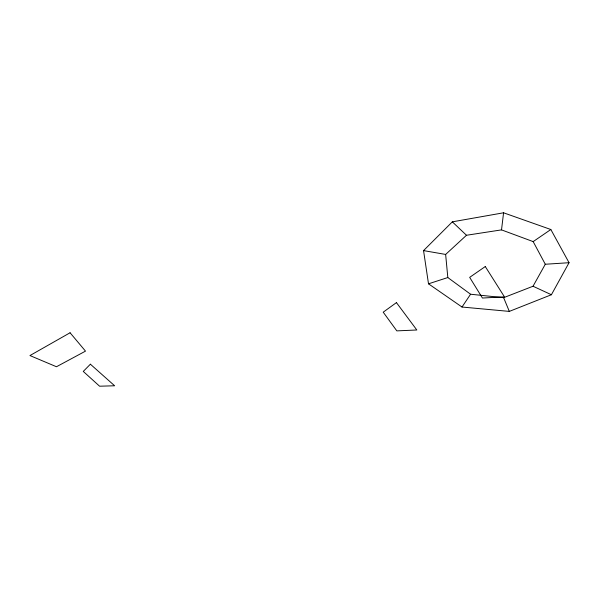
<?xml version="1.0" encoding="UTF-8"?>
<svg xmlns="http://www.w3.org/2000/svg" width="599" height="599" viewBox="0 0 599 599"><rect width="100%" height="100%" fill="white"/><g stroke="black" fill="none" stroke-linecap="round" stroke-linejoin="round"><path stroke-width="0.9" d="M423.553 250.599L445.641 254.44L466.479 235.265L501.52 229.881L503.572 212.795L550.84 229.507L569.05 262.706L551.402 294.738L509.33 311.398L462.009 307.032L428.502 283.821L423.553 250.599L452.335 221.84L503.572 212.795M445.641 254.44L447.82 277.547L470.574 294.229L503.632 297.673L533.028 286.24L545.285 264.249L569.05 262.706M462.009 307.032L470.574 294.229M501.52 229.881L533.17 241.607L550.84 229.507M428.502 283.821L447.82 277.547M533.028 286.24L551.402 294.738M452.335 221.84L466.479 235.265M533.17 241.607L545.285 264.249M503.632 297.673L509.33 311.398M90.389 364.199L83.268 371.425L99.591 386.205L114.634 385.778L90.389 364.199M396.441 302.615L383.21 312.176L396.83 330.88L416.822 329.989L396.441 302.615M485.28 266.548L469.676 277.367L482.435 298.04L504.425 296.834L485.28 266.548M70.068 332.767L29.95 355.559L56.471 366.745L85.5 351.126L70.068 332.767"/></g></svg>
